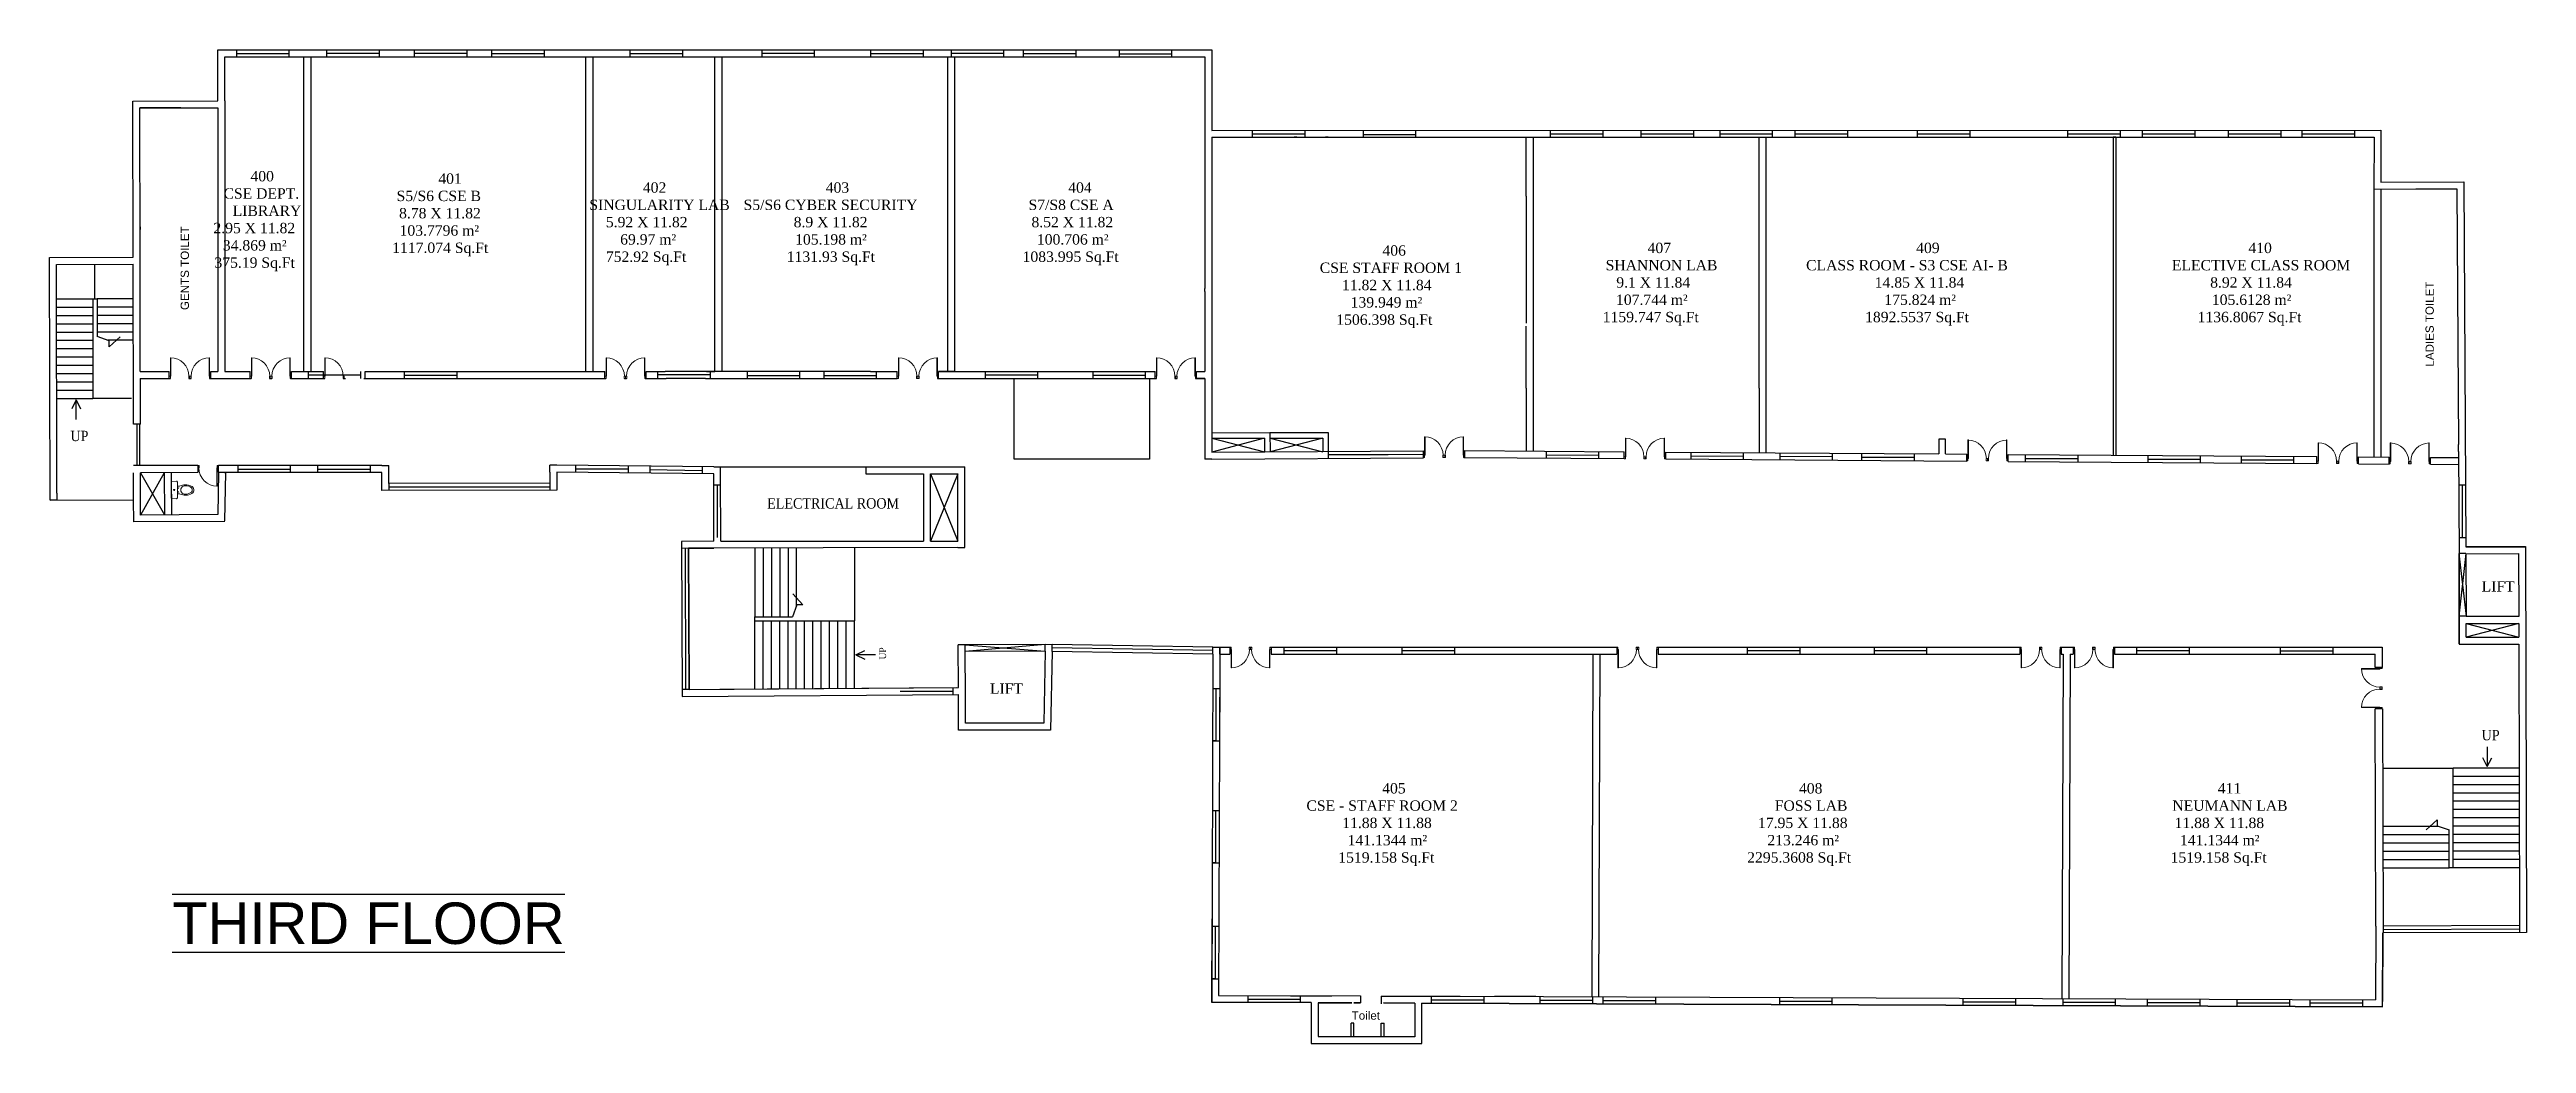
# Model space of a CAD drawing. Header units: millimetres. Extents: x 687.3 to 775.5, y 287.1 to 322.5.
import ezdxf

# ---------------------------------------------------------------- set-up
doc = ezdxf.new("R2010")
doc.units = ezdxf.units.MM
doc.linetypes.add('HIDDEN', pattern=[0.375, 0.25, -0.125])
doc.layers.add('DOOR', color=10, linetype='Continuous', lineweight=15)
doc.styles.add('1MM', font='arial.ttf', dxfattribs={"height": 1000})
doc.styles.add('DUTCH', font='dutch.ttf')
doc.styles.add('ROMANT', font='arial.ttf', dxfattribs={"height": 2.5})

# ---------------------------------------------------------------- blocks, each defined once
blk = doc.blocks.new('A$C764D24B9')
at = {"layer": 'DOOR'}
for points in [[(0, 0), (0.06, 0), (0.06, 0.11), (0, 0.11)], [(0.06, 0.11), (0.08, 0.11), (0.08, 1), (0.06, 1)], [(0.94, 0), (1, 0), (1, 0.11), (0.94, 0.11)]]:
    blk.add_lwpolyline(points, close=True, dxfattribs=at)
blk.add_arc((0.06, 0.11), 0.889, 0, 90, dxfattribs=at)
blk = doc.blocks.new('WC1')
at = {"layer": 'DOOR'}
for p, q in [((-29.3, -7.5), (-29.8, -22.7)), ((24.3, -5), (-26.8, -5))]:
    blk.add_line(p, q, dxfattribs=at)
for points in [[(26.8, -7.5), (27.3, -22.7, -0.423393), (24.7, -25.4), (-27.3, -25.4, -0.423393), (-29.8, -22.7), (-29.3, -7.5, -0.405093), (-26.8, -5), (24.3, -5, -0.405093), (26.8, -7.5, -0.407682)], [(11.5, -25.4), (11.5, -33, -0.265683), (10, -73.3, -0.649464), (-14.1, -70.9, -0.243179), (-14, -33), (-14, -25.4), (11.5, -25.4)], [(12.6, -52, 1.119632), (-15.2, -52, 17.71796)]]:
    blk.add_lwpolyline(points, format="xyb", dxfattribs=at)
blk.add_lwpolyline([(-14, -25.4), (-14, -33)], dxfattribs=at)
for centre, radius in [((-7.6, -29.2), 0.636), ((-1.3, -15.2), 1.91), ((5.1, -29.2), 0.636)]:
    blk.add_circle(centre, radius, dxfattribs=at)
blk.add_arc((-26.8, -7.5), 2.54, 90, 178.21009, dxfattribs=at)
blk.add_ellipse((-1.3, -52), major_axis=(0, -22.4), ratio=0.622298, start_param=4.712389, end_param=7.853982, dxfattribs=at)

msp = doc.modelspace()

# ---------------------------------------------------------------- linework, layer by layer
at = {"linetype": 'Continuous', "ltscale": 0.1}
for p, q in [((693.268, 322.489), (728.683, 322.489)), ((693.272, 320.669), (693.268, 322.489)), ((693.268, 322.242), (693.268, 322.242)), ((693.514, 322.489), (693.514, 322.489)), ((693.514, 322.242), (710.976, 322.243)), ((693.518, 320.67), (693.514, 322.242)), ((693.93, 322.485), (693.93, 322.239)), ((693.93, 322.362), (695.8, 322.362)), ((695.8, 322.485), (695.8, 322.239)), ((696.337, 311.031, 51.306), (696.337, 322.243, 0)), ((696.583, 322.243, 0), (696.583, 311.031, 51.306)), ((697.145, 322.496), (697.145, 322.25)), ((697.145, 322.373), (699.015, 322.373)), ((699.015, 322.496), (699.015, 322.25)), ((700.265, 322.488), (700.265, 322.242)), ((700.265, 322.365), (702.136, 322.365)), ((702.136, 322.488), (702.136, 322.242)), ((703.02, 322.484), (703.02, 322.238)), ((703.02, 322.361), (704.891, 322.361)), ((704.891, 322.484), (704.891, 322.238)), ((706.383, 311.031, 51.306), (706.383, 322.243, 0)), ((706.629, 322.243, 0), (706.629, 311.031, 51.306)), ((707.951, 322.475), (707.951, 322.229)), ((707.951, 322.352), (709.822, 322.352)), ((709.205, 322.243, 0), (718.407, 322.243, 0)), ((709.822, 322.475), (709.822, 322.229)), ((710.976, 311.031, 51.306), (710.975, 322.243, 0)), ((711.222, 322.243), (719.829, 322.243, 0)), ((711.222, 322.243, 0), (711.222, 311.031, 51.306)), ((712.646, 322.498), (712.646, 322.252)), ((712.646, 322.375), (714.517, 322.375)), ((714.517, 322.498), (714.517, 322.252)), ((716.523, 322.479), (716.523, 322.233)), ((716.523, 322.356), (718.394, 322.356)), ((718.394, 322.479), (718.394, 322.233)), ((719.272, 311.031, 51.306), (719.272, 322.243, 0)), ((719.394, 322.492), (719.394, 322.246)), ((719.394, 322.369), (721.265, 322.369)), ((719.518, 322.243, 0), (719.518, 311.031, 51.306)), ((719.829, 322.243, 0), (720.075, 322.243, 0)), ((719.829, 322.243, 0), (720.075, 322.243, 0)), ((720.075, 322.243, 0), (728.437, 322.243, 0)), ((721.265, 322.492), (721.265, 322.246)), ((721.962, 322.483), (721.962, 322.237)), ((721.962, 322.36), (723.833, 322.36)), ((723.833, 322.483), (723.833, 322.237)), ((725.376, 322.474), (725.376, 322.228)), ((725.376, 322.351), (727.247, 322.351)), ((727.247, 322.474), (727.247, 322.228)), ((728.437, 322.243), (728.437, 319.621)), ((728.437, 322.243), (728.437, 313.985, 37.789)), ((728.683, 322.489), (728.683, 319.621)), ((690.24, 320.663), (693.272, 320.669)), ((690.252, 315.101), (690.24, 320.663)), ((690.487, 320.417), (693.272, 320.423)), ((690.498, 315.101), (690.487, 320.417)), ((691.951, 320.417), (690.487, 320.417)), ((693.272, 320.423, 1.278), (693.272, 311.031, 50.028)), ((693.518, 320.669), (693.518, 311.031, 50.028)), ((728.437, 319.621), (728.437, 313.985, 32.726)), ((728.683, 319.621), (770.338, 319.622)), ((730.122, 319.615), (730.122, 319.369)), ((730.122, 319.492), (731.992, 319.492)), ((731.992, 319.615), (731.992, 319.369)), ((734.074, 319.601), (734.074, 319.355)), ((734.074, 319.478), (735.944, 319.478)), ((735.944, 319.601), (735.944, 319.355)), ((740.738, 319.622), (740.738, 319.376)), ((740.738, 319.499), (742.609, 319.499)), ((742.609, 319.622), (742.609, 319.376)), ((743.973, 319.622), (743.973, 319.376)), ((743.973, 319.499), (745.844, 319.499)), ((745.844, 319.622), (745.844, 319.376)), ((746.777, 319.622), (746.777, 319.376)), ((746.777, 319.499), (748.648, 319.499)), ((748.648, 319.622), (748.648, 319.376)), ((749.456, 319.622), (749.456, 319.376)), ((749.456, 319.499), (751.327, 319.499)), ((751.327, 319.622), (751.327, 319.376)), ((753.817, 319.622), (753.817, 319.376)), ((753.817, 319.499), (755.688, 319.499)), ((755.688, 319.622), (755.688, 319.376)), ((759.169, 319.622), (759.169, 319.376)), ((759.169, 319.499), (761.04, 319.499)), ((761.04, 319.622), (761.04, 319.376)), ((761.83, 319.622), (761.83, 319.376)), ((761.83, 319.499), (763.701, 319.499)), ((763.701, 319.622), (763.701, 319.376)), ((764.894, 319.622), (764.894, 319.376)), ((764.894, 319.499), (766.764, 319.499)), ((766.764, 319.622), (766.764, 319.376)), ((767.52, 319.622), (767.52, 319.376)), ((767.52, 319.499), (769.39, 319.499)), ((769.39, 319.622), (769.39, 319.376)), ((728.683, 319.375), (770.091, 319.376)), ((728.683, 319.375), (728.683, 308.163, 51.306)), ((731.711, 319.375), (731.613, 319.375)), ((731.711, 319.375), (731.613, 319.375)), ((732.694, 319.375, 10.226), (732.694, 319.375, 10.127)), ((732.694, 319.375, 10.127), (732.792, 319.375, 10.127)), ((732.828, 319.375), (732.729, 319.375)), ((739.881, 317.278, 43.11), (739.881, 319.375)), ((739.881, 319.375), (740.128, 319.375)), ((740.128, 319.375), (740.128, 308.199)), ((748.18, 310.435, 43.11), (748.18, 319.375)), ((748.426, 319.375), (748.426, 308.141)), ((748.426, 319.375), (754.579, 319.375)), ((751.503, 319.375), (752.487, 319.375)), ((760.889, 319.375, 0), (760.79, 319.375, 0)), ((760.79, 319.375, 0), (760.79, 308.054, 0)), ((760.889, 319.375, 0), (770.091, 319.376)), ((760.889, 319.375, 0), (760.889, 308.054, 0)), ((770.337, 319.376), (770.338, 319.376)), ((739.881, 317.278, 43.11), (739.881, 314.656, 43.11)), ((770.085, 317.537), (770.085, 307.999)), ((770.331, 317.537), (770.331, 307.997)), ((771.577, 317.537), (773.041, 317.537)), ((690.5, 316.184), (690.5, 316.085)), ((687.273, 315.094), (690.252, 315.101)), ((687.291, 306.456), (687.273, 315.094)), ((690.252, 315.101), (690.252, 315.101)), ((690.505, 311.031, 48.385), (690.498, 315.101)), ((687.519, 314.849), (690.253, 314.855)), ((687.537, 306.702), (687.519, 314.849)), ((690.262, 309.158, 70.65), (690.253, 314.855, 2.926)), ((739.881, 314.964, 43.11), (739.882, 312.749, 43.11)), ((728.437, 313.886, 49.877), (728.437, 313.985, 37.789)), ((728.437, 313.886, 33.298), (728.437, 311.031, 49.877)), ((739.882, 310.435, 43.11), (739.882, 312.65, 43.11)), ((690.505, 311.031, 51.306), (691.538, 311.031, 51.306)), ((690.505, 311.031, 48.385), (691.244, 311.031, 48.385)), ((690.506, 310.785, 51.306), (691.579, 310.785, 51.306)), ((690.511, 309.158, 78.201), (690.511, 310.785, 51.306)), ((691.538, 310.785), (691.538, 311.031, 51.306)), ((692.236, 310.785, 51.306), (692.318, 310.785, 51.306)), ((692.974, 310.785, 51.306), (694.459, 310.785, 51.306)), ((693.015, 311.031, 51.306), (693.272, 311.031, 51.306)), ((693.015, 310.785), (693.015, 311.031, 51.306)), ((693.518, 311.031, 51.306), (694.418, 311.031, 51.306)), ((694.418, 310.785, 51.306), (694.418, 311.031, 51.306)), ((695.115, 310.785, 51.306), (695.198, 310.785, 51.306)), ((695.115, 310.785, 51.306), (695.198, 310.785, 51.306)), ((695.854, 310.785, 51.306), (697.078, 310.785, 51.306)), ((695.895, 310.785, 51.306), (695.895, 311.031, 51.306)), ((695.895, 311.031, 51.306), (697.037, 311.031, 51.306)), ((696.486, 311.035), (696.486, 310.789)), ((696.486, 310.912), (698.356, 310.912)), ((697.037, 310.785, 51.306), (697.037, 311.031, 51.306)), ((697.735, 310.785, 51.306), (697.817, 310.785, 51.306)), ((698.356, 311.035), (698.356, 310.789)), ((698.473, 310.785, 51.306), (703.377, 310.785, 51.306)), ((698.514, 311.031, 51.306), (703.377, 311.031, 51.306)), ((698.514, 310.785, 51.306), (698.514, 311.031, 51.306)), ((699.908, 311.024), (699.908, 310.777)), ((699.908, 310.901), (701.779, 310.901)), ((701.779, 311.024), (701.779, 310.777)), ((703.377, 311.031, 51.306), (704.772, 311.031, 51.306)), ((703.377, 310.785, 51.306), (704.772, 310.785, 51.306)), ((704.772, 311.031, 51.306), (707.054, 311.031, 51.306)), ((704.772, 310.785, 51.306), (707.095, 310.785, 51.306)), ((707.054, 310.785, 51.306), (707.054, 311.031, 51.306)), ((707.752, 310.785, 51.306), (707.834, 310.785, 51.306)), ((708.49, 310.785, 51.306), (709.246, 310.785, 51.306)), ((708.531, 311.031, 51.306), (709.205, 311.031, 51.306)), ((708.531, 310.785, 51.306), (708.531, 311.031, 51.306)), ((708.935, 311.045, 0), (708.935, 310.799, 0)), ((708.935, 310.922, 0), (710.806, 310.922, 0)), ((711.222, 311.031, 51.306), (709.205, 311.031, 51.306)), ((710.641, 310.785, 51.306), (709.246, 310.785, 51.306)), ((710.641, 310.785, 51.306), (716.567, 310.785, 51.306)), ((710.682, 311.031, 51.306), (710.977, 311.031, 51.306)), ((710.806, 311.045, 0), (710.806, 310.799, 0)), ((716.526, 311.031, 51.306), (711.222, 311.031, 51.306)), ((712.124, 311.02, 0), (712.124, 310.773, 0)), ((712.124, 310.897, 0), (713.995, 310.897, 0)), ((713.995, 311.02, 0), (713.995, 310.773, 0)), ((714.856, 311.02, 0), (714.856, 310.773, 0)), ((714.856, 310.897, 0), (716.727, 310.897, 0)), ((716.526, 311.031, 51.306), (717.472, 311.031, 51.306)), ((716.567, 310.785, 51.306), (717.472, 310.785, 51.306)), ((716.727, 311.02, 0), (716.727, 310.773, 0)), ((717.223, 310.785, 51.306), (717.234, 310.785, 51.306)), ((717.234, 310.785, 51.306), (717.305, 310.785, 51.306)), ((717.472, 310.785, 51.306), (717.472, 311.031, 51.306)), ((718.908, 310.785, 51.306), (719.493, 310.785, 51.306)), ((719.534, 311.031, 51.306), (718.949, 311.031, 51.306)), ((718.949, 311.031, 51.306), (720.075, 311.031, 51.306)), ((718.949, 310.785, 51.306), (718.949, 311.031, 51.306)), ((719.493, 310.785, 51.306), (726.706, 310.785, 51.306)), ((719.534, 311.031, 51.306), (719.829, 311.031, 51.306)), ((720.075, 311.031, 51.306), (723.514, 311.031, 51.306)), ((720.605, 311.041), (720.605, 310.794)), ((720.605, 310.918), (722.476, 310.918)), ((722.476, 311.041), (722.476, 310.794)), ((723.514, 311.031, 51.306), (723.612, 311.031, 51.306)), ((723.612, 311.031, 51.306), (726.665, 311.031, 51.306)), ((724.442, 311.031), (724.442, 310.785)), ((724.442, 310.908), (726.312, 310.908)), ((726.312, 311.031), (726.312, 310.785)), ((726.665, 310.785, 49.877), (726.665, 311.031, 51.306)), ((727.362, 310.785, 51.306), (727.444, 310.785, 51.306)), ((728.1, 310.785, 51.306), (728.437, 310.785, 51.306)), ((728.141, 311.031, 51.306), (728.437, 311.031, 51.306)), ((728.141, 310.785, 49.877), (728.141, 311.031, 51.306)), ((728.437, 310.785, 49.877), (728.141, 310.785, 49.877)), ((728.437, 310.785, 49.877), (728.437, 307.917, 49.877)), ((688.222, 310.024), (688.065, 309.704)), ((688.222, 309.32), (688.222, 310.024)), ((688.222, 310.024), (688.38, 309.704)), ((739.882, 310.435, 43.11), (739.882, 308.2, 43.11)), ((748.18, 310.435, 43.11), (748.18, 308.142, 43.11)), ((690.511, 309.158, 102.612), (690.262, 309.158, 102.612)), ((690.387, 309.158, 102.612), (690.387, 307.681, 102.612)), ((690.485, 307.681, 102.612), (690.485, 309.158, 102.612)), ((728.683, 308.655, 51.306), (730.558, 308.66, 51.306)), ((730.558, 308.66, 51.306), (728.683, 308.163, 51.306)), ((728.683, 308.655, 51.306), (730.558, 308.66, 51.306)), ((730.558, 308.66, 51.306), (728.683, 308.163, 51.306)), ((728.683, 308.655, 51.306), (730.559, 308.168, 51.306)), ((728.683, 308.655, 51.306), (730.559, 308.168, 51.306)), ((728.683, 308.163, 51.306), (736.221, 308.209, 42.598)), ((730.558, 308.66, 51.306), (730.559, 308.168, 51.306)), ((732.632, 308.665, 51.306), (730.756, 308.168, 51.306)), ((730.756, 308.66, 51.306), (732.632, 308.665, 51.306)), ((730.756, 308.66, 51.306), (732.633, 308.173, 51.306)), ((732.83, 308.2, 51.306), (732.83, 307.942, 51.306)), ((732.83, 308.078), (734.965, 308.078)), ((734.965, 308.078), (736.221, 308.086, 0.675)), ((736.221, 307.963, -0.039), (736.221, 308.209, 1.39)), ((737.698, 308.215, 40.892), (743.378, 308.176, 34.33)), ((737.698, 307.969), (737.698, 308.215, 1.429)), ((740.595, 308.195, 9.621), (740.595, 307.949, 9.621)), ((740.595, 308.072, 9.621), (742.457, 308.059, 9.621)), ((742.457, 308.182, 9.621), (742.457, 307.936, 9.621)), ((743.378, 307.919), (743.378, 308.176, 1.489)), ((743.378, 307.919), (743.378, 308.165, 1.429)), ((744.855, 308.165, 32.624), (754.579, 308.098, 21.389)), ((744.855, 307.919), (744.855, 308.165, 1.429)), ((744.855, 307.919), (744.855, 308.165, 1.429)), ((745.749, 308.159, 3.666), (745.749, 307.913, 3.666)), ((745.749, 308.036, 3.666), (747.611, 308.023, 3.666)), ((747.611, 308.146, 3.666), (747.611, 307.9, 3.666)), ((748.923, 308.137), (748.923, 307.891)), ((748.923, 308.014), (750.784, 308.001)), ((750.784, 308.124), (750.784, 307.878)), ((751.834, 308.104, 13.154), (751.834, 307.858, 13.154)), ((753.705, 308.104, 13.154), (753.705, 307.858, 13.154)), ((754.579, 308.627), (754.579, 308.098)), ((754.826, 308.627), (754.579, 308.627, 51.305)), ((754.826, 308.098), (754.826, 308.627)), ((754.826, 308.098), (755.577, 308.091, 17.838)), ((755.577, 307.844, -33.469), (755.577, 308.091, 17.838)), ((757.054, 308.08, 18.53), (768.057, 308.003, 5.819)), ((757.054, 307.834, -35.619), (757.054, 308.08, 15.688)), ((757.663, 308.063, 2.274), (757.663, 307.817, 2.274)), ((759.534, 308.063, 2.274), (759.534, 307.817, 2.274)), ((762.027, 308.032, 1.379), (762.027, 307.786, 1.379)), ((763.897, 308.032, 1.379), (763.897, 307.786, 1.379)), ((765.351, 308.009, -2.462), (765.351, 307.763, -2.462)), ((767.222, 308.009, -2.462), (767.222, 307.763, -2.462)), ((768.057, 307.755), (768.057, 308.003, 1.44)), ((768.057, 307.755), (768.057, 308.001, 1.429)), ((769.534, 307.993, 4.112), (770.626, 307.985, 2.85)), ((769.534, 307.755), (769.534, 307.993, 1.381)), ((769.534, 307.747, -0.049), (769.534, 307.993, 1.381)), ((773.097, 308.185), (773.095, 308.431)), ((690.511, 307.681, 102.612), (690.265, 307.681, 102.612)), ((690.267, 306.469, 102.612), (690.265, 307.428, 91.217)), ((692.556, 307.681, 102.612), (690.511, 307.681, 102.612)), ((692.556, 307.433, 86.453), (690.511, 307.428, 52.892)), ((690.513, 306.47, 102.612), (690.511, 307.428, 52.892)), ((690.511, 307.428, 52.892), (691.366, 305.926, 102.612)), ((691.358, 307.431), (690.516, 305.922, 102.612)), ((691.358, 307.431), (691.366, 305.926, 102.612)), ((691.604, 307.431), (691.612, 305.927, 102.612)), ((692.556, 307.686, 106.653), (692.556, 307.433, 106.653)), ((693.294, 307.439, 102.612), (693.269, 305.936, 102.612)), ((693.294, 307.444, 106.653), (693.294, 307.686, 106.653)), ((693.54, 307.681, 102.612), (693.294, 307.681, 102.612)), ((693.54, 307.435, 102.612), (693.294, 307.434, 98.571)), ((693.54, 307.435, 102.612), (693.511, 305.711, 102.612)), ((693.534, 307.412, 102.612), (693.54, 307.435, 102.612)), ((699.11, 307.687, 102.612), (693.54, 307.681, 102.612)), ((699.11, 307.441, 102.612), (693.54, 307.435, 102.612)), ((693.979, 307.681), (693.979, 307.435)), ((693.979, 307.558), (695.85, 307.558)), ((695.85, 307.681), (695.85, 307.435)), ((696.825, 307.684), (696.825, 307.438)), ((696.825, 307.561), (698.695, 307.561)), ((698.695, 307.684), (698.695, 307.438)), ((699.11, 307.687, 102.612), (699.356, 307.687, 102.612)), ((699.111, 306.801, 102.612), (699.11, 307.441, 102.612)), ((699.356, 307.441, 102.612), (699.356, 307.687, 102.612)), ((699.357, 307.047, 102.612), (699.356, 307.441, 102.612)), ((705.35, 307.693, 102.612), (705.101, 307.693, 102.612)), ((705.101, 307.447, 102.612), (705.101, 307.693, 102.612)), ((705.101, 307.447, 102.612), (705.101, 307.053, 102.612)), ((710.935, 307.386, 102.612), (705.347, 307.447, 102.612)), ((705.347, 307.447, 102.612), (705.348, 306.807, 102.612)), ((710.938, 307.633, 102.612), (705.35, 307.693, 102.612)), ((706.014, 307.686), (706.014, 307.44)), ((706.014, 307.563), (707.884, 307.563)), ((707.884, 307.686), (707.884, 307.44)), ((708.658, 307.663, 102.612), (708.658, 307.417, 102.612)), ((708.658, 307.54, 102.612), (710.529, 307.514, 102.612)), ((710.529, 307.637, 102.612), (710.529, 307.391, 102.612)), ((710.943, 304.986, 102.612), (710.935, 307.386, 102.612)), ((710.938, 307.633, 102.612), (719.884, 307.633)), ((711.181, 307.387, 102.612), (711.181, 307.633, 102.612)), ((711.189, 304.987, 102.612), (711.181, 307.387, 102.612)), ((716.35, 307.633, 102.612), (716.35, 307.387, 102.612)), ((716.35, 307.387, 102.612), (718.407, 307.387, 102.612)), ((718.407, 307.387, 102.612), (718.407, 304.987, 102.612)), ((718.654, 307.387, 102.612), (719.638, 307.387, 102.612)), ((718.654, 304.987, -1.26), (718.654, 307.387, 102.612)), ((718.654, 307.387, 102.612), (719.638, 304.987, -1.26)), ((719.638, 307.387, 102.612), (718.654, 304.987, -1.26)), ((719.638, 304.987, -1.26), (719.638, 307.387, 102.612)), ((719.884, 305.016), (719.884, 307.633)), ((728.684, 307.917, 51.306), (728.437, 307.917, 51.306)), ((728.684, 307.917, 51.306), (736.221, 307.963, 42.597)), ((737.657, 307.97, 40.937), (743.378, 307.93, 34.328)), ((744.855, 307.919, 32.622), (755.577, 307.844, 20.234)), ((751.834, 307.981, 13.154), (753.705, 307.981, 13.154)), ((757.054, 307.834, 18.528), (768.057, 307.757, 5.817)), ((757.663, 307.94, 2.274), (759.534, 307.94, 2.274)), ((762.027, 307.909, 1.379), (763.897, 307.909, 1.379)), ((765.351, 307.886, -2.462), (767.222, 307.886, -2.462)), ((769.534, 307.747, 4.11), (770.626, 307.739, 2.848)), ((770.626, 307.739, -50.855), (770.626, 307.985, 0.452)), ((772.103, 307.975, 1.144), (773.093, 307.968)), ((772.103, 307.729, -53.005), (772.103, 307.975, -1.698)), ((772.103, 307.729, 1.142), (773.091, 307.722)), ((687.291, 306.456), (690.267, 306.469, 102.612)), ((687.538, 306.456, 102.612), (687.291, 306.456, 102.612)), ((687.537, 306.702, 102.612), (687.538, 306.456, 102.612)), ((690.271, 305.675, 102.612), (690.267, 306.469, 102.612)), ((690.516, 305.922, 102.612), (690.513, 306.47, 102.612)), ((705.348, 306.807, 102.612), (699.111, 306.801, 102.612)), ((705.101, 307.053, 102.612), (699.357, 307.047, 102.612)), ((699.357, 307.047, 102.612), (699.357, 306.801, 102.612)), ((699.357, 306.924, 102.612), (705.101, 306.924, 102.612)), ((705.101, 307.053, 102.612), (705.101, 306.807, 102.612)), ((710.944, 306.994), (711.19, 306.994)), ((711.067, 305.124), (711.067, 306.994)), ((773.117, 306.994), (773.363, 306.994)), ((773.24, 305.124), (773.24, 306.994)), ((693.515, 305.691, 102.612), (690.271, 305.675, 102.612)), ((693.269, 305.936, 102.612), (690.516, 305.922, 102.612)), ((710.039, 304.737), (709.793, 304.736)), ((709.916, 304.737), (709.933, 299.71)), ((710.039, 304.737, 102.612), (710.944, 304.74, 102.612)), ((710.056, 299.711, 102.612), (710.039, 304.737, 102.612)), ((711.189, 304.987, 102.612), (718.407, 304.987, 102.612)), ((718.654, 304.987, 102.612), (719.638, 304.987, 102.612)), ((719.639, 304.769), (719.885, 304.77)), ((773.117, 305.124), (773.363, 305.124)), ((773.117, 304.555), (773.117, 301.333)), ((773.363, 304.555), (773.117, 304.555)), ((773.363, 304.555), (773.117, 302.317)), ((773.117, 304.555), (773.369, 302.318)), ((773.119, 304.543), (773.119, 301.322)), ((773.363, 304.555), (773.369, 302.318)), ((773.365, 304.544), (773.371, 302.307)), ((773.369, 302.318), (773.117, 302.317)), ((775.248, 302.312), (773.371, 302.307)), ((773.373, 302.061), (775.248, 302.065)), ((775.248, 302.065), (773.373, 301.569)), ((773.373, 301.569), (773.373, 302.061)), ((773.373, 302.061), (775.249, 301.573)), ((715.999, 300.942), (716.319, 301.1)), ((716.703, 300.942), (715.999, 300.942)), ((715.999, 300.942), (716.319, 300.785)), ((719.897, 301.303), (719.651, 301.303)), ((722.996, 301.314, 102.612), (719.897, 301.303)), ((722.746, 301.313, 102.612), (719.897, 301.063)), ((719.897, 301.063), (719.897, 301.303)), ((719.897, 301.303), (722.746, 301.072, 102.612)), ((722.746, 301.072, 102.612), (719.897, 301.063)), ((722.746, 301.072, 102.612), (722.699, 298.51, 8.842)), ((722.746, 301.072, 102.612), (722.746, 301.313, 102.612)), ((722.992, 301.068, 102.612), (722.94, 298.264)), ((722.992, 301.068, 102.612), (722.996, 301.314, 102.612)), ((728.72, 300.971), (722.992, 301.068, 102.612)), ((728.72, 301.094), (722.994, 301.191, 102.612)), ((728.724, 301.217), (722.996, 301.314, 102.612)), ((728.72, 300.971), (728.677, 288.571)), ((728.72, 300.971), (728.72, 301.218)), ((728.724, 301.217), (728.966, 301.217)), ((728.966, 300.97), (728.924, 288.817)), ((728.966, 301.217), (728.965, 300.971)), ((728.965, 300.971), (729.322, 300.971)), ((728.966, 300.97), (728.966, 301.217)), ((728.966, 301.217), (729.364, 301.217)), ((728.966, 300.97), (728.966, 299.001)), ((729.322, 301.217), (729.322, 300.97)), ((730.02, 301.217), (730.102, 301.217)), ((730.758, 301.217), (737.328, 301.217)), ((730.799, 301.217), (730.799, 300.97)), ((730.799, 300.971), (737.574, 300.971)), ((731.25, 301.217), (731.25, 300.971)), ((731.25, 301.094), (733.12, 301.094)), ((733.12, 301.217), (733.12, 300.971)), ((735.458, 301.217), (735.458, 300.971)), ((735.458, 301.094), (737.328, 301.094)), ((737.328, 301.217), (743.15, 301.217)), ((737.328, 301.217), (737.328, 300.971)), ((737.575, 300.971), (737.574, 300.971)), ((737.575, 300.971), (743.109, 300.971)), ((739.882, 300.971), (742.835, 300.971)), ((742.262, 300.976, -0.412), (742.216, 288.769, -0.412)), ((742.509, 300.976, -0.412), (742.462, 288.768, -0.412)), ((742.835, 300.971), (743.081, 300.971)), ((743.109, 301.217), (743.109, 300.97)), ((743.806, 301.217), (743.888, 301.217)), ((744.545, 301.217), (757.513, 301.217)), ((744.586, 301.217), (744.586, 300.97)), ((744.586, 300.971), (757.472, 300.971)), ((747.757, 301.217), (747.757, 300.971)), ((747.757, 301.094), (749.628, 301.094)), ((749.628, 301.217), (749.628, 300.971)), ((752.279, 301.217), (752.279, 300.971)), ((752.279, 301.094), (754.15, 301.094)), ((754.15, 301.217), (754.15, 300.971)), ((757.472, 301.217), (757.472, 300.97)), ((758.21, 301.217), (758.251, 301.217)), ((758.908, 301.217), (759.412, 301.217)), ((758.949, 301.217), (758.949, 300.97)), ((758.949, 300.971), (759.01, 300.971)), ((759.01, 300.971), (758.963, 288.702)), ((759.262, 300.971), (759.215, 288.701)), ((759.262, 300.971), (759.371, 300.971)), ((759.371, 301.217), (759.371, 300.97)), ((760.069, 301.217), (760.151, 301.217)), ((760.807, 301.217), (770.376, 301.217)), ((760.848, 301.217), (760.848, 300.97)), ((760.848, 300.971), (770.131, 300.971)), ((761.631, 301.219), (761.631, 300.973)), ((761.631, 301.096), (763.502, 301.096)), ((763.502, 301.219), (763.502, 300.973)), ((766.751, 301.214), (766.751, 300.967)), ((766.751, 301.09), (768.621, 301.09)), ((768.621, 301.217), (768.621, 300.971)), ((770.132, 300.498), (770.131, 300.971)), ((770.376, 301.217), (770.379, 300.498)), ((773.119, 301.322), (775.25, 301.327)), ((773.373, 301.569), (775.249, 301.573)), ((770.379, 300.498), (770.131, 300.498)), ((710.056, 299.711), (709.81, 299.71)), ((710.056, 299.711, 102.612), (719.656, 299.778)), ((711.157, 299.718), (719.582, 299.777, 0.788)), ((717.584, 299.653, 2.148), (719.455, 299.653, 2.148)), ((719.455, 299.776, 2.148), (719.455, 299.53, 2.148)), ((719.659, 298.264), (719.656, 299.532)), ((719.905, 298.51), (719.902, 299.778)), ((728.715, 299.751), (728.961, 299.751)), ((728.838, 297.88), (728.838, 299.751)), ((722.699, 298.51), (719.905, 298.51)), ((728.966, 299.001), (728.966, 298.902)), ((770.153, 291.285), (770.136, 299.021)), ((770.386, 299.021), (770.136, 299.021)), ((770.386, 299.021), (770.42, 291.286)), ((722.94, 298.264), (719.659, 298.264)), ((728.714, 297.88, 102.612), (728.961, 297.881, 102.612)), ((728.838, 297.88), (728.714, 297.88, 102.612)), ((774.125, 297.666), (774.125, 296.962)), ((774.125, 296.962), (773.967, 297.282)), ((774.125, 296.962), (774.282, 297.282)), ((728.7, 295.405), (728.947, 295.405)), ((728.824, 293.534), (728.824, 295.405)), ((728.7, 293.534, 102.612), (728.946, 293.535, 102.612)), ((728.824, 293.534), (728.7, 293.534, 102.612)), ((728.687, 291.54), (728.676, 288.571)), ((728.686, 291.277), (728.933, 291.277)), ((728.809, 289.406), (728.809, 291.277)), ((770.42, 291.286), (770.421, 291.04)), ((775.274, 291.308), (775.275, 291.061)), ((770.389, 288.413), (770.398, 291.039)), ((770.421, 291.163), (775.274, 291.184)), ((728.676, 288.571), (732.221, 288.558)), ((728.677, 288.818), (728.678, 288.818)), ((732.221, 288.558), (728.677, 288.571)), ((728.809, 289.406), (728.686, 289.406, 102.612)), ((728.686, 289.406, 102.612), (728.932, 289.406, 102.612)), ((728.924, 288.817), (733.981, 288.797)), ((729.96, 288.806), (729.96, 288.559)), ((729.96, 288.683), (731.831, 288.683)), ((731.484, 288.807), (732.961, 288.807)), ((731.831, 288.806), (731.831, 288.559)), ((733.981, 288.797), (733.981, 288.551)), ((734.719, 288.795), (737.281, 288.785)), ((734.719, 288.795), (734.719, 288.521)), ((736.503, 288.781), (736.503, 288.535)), ((736.503, 288.658), (738.373, 288.658)), ((737.281, 288.785), (737.527, 288.784)), ((737.527, 288.784), (770.144, 288.66)), ((738.373, 288.781), (738.373, 288.535)), ((740.229, 288.774, 1.885), (738.752, 288.774, 1.885)), ((740.373, 288.766), (740.373, 288.52)), ((740.373, 288.643), (742.244, 288.643)), ((742.244, 288.766), (742.244, 288.52)), ((742.618, 288.757), (742.618, 288.511)), ((742.618, 288.634), (744.489, 288.634)), ((744.489, 288.757), (744.489, 288.511)), ((748.908, 288.734), (748.908, 288.487)), ((748.908, 288.61), (750.778, 288.61)), ((750.778, 288.734), (750.778, 288.487)), ((755.445, 288.709), (755.445, 288.463)), ((755.445, 288.586), (757.315, 288.586)), ((757.315, 288.709), (757.315, 288.463)), ((758.998, 288.695), (758.998, 288.449)), ((758.998, 288.572), (760.869, 288.572)), ((760.869, 288.695), (760.869, 288.449)), ((762.008, 288.684), (762.008, 288.438)), ((763.878, 288.684), (763.878, 288.438)), ((765.203, 288.672), (765.203, 288.425)), ((767.074, 288.672), (767.074, 288.425)), ((767.807, 288.672), (767.807, 288.425)), ((769.677, 288.672), (769.677, 288.425)), ((770.39, 288.659), (770.39, 288.659)), ((732.221, 288.558), (732.221, 287.106)), ((733.665, 288.552), (732.467, 288.557)), ((732.467, 288.557), (733.665, 288.552)), ((732.467, 288.557), (732.467, 287.352)), ((733.648, 287.35), (733.648, 287.828)), ((733.747, 287.828), (733.648, 287.828)), ((733.981, 288.551), (733.747, 288.552)), ((733.747, 288.552), (733.981, 288.551)), ((733.747, 287.352), (733.747, 287.828)), ((734.719, 288.548), (734.719, 288.548)), ((734.719, 288.548), (734.719, 288.548)), ((734.719, 287.352), (734.719, 287.823)), ((734.719, 287.823), (734.818, 287.823)), ((735.913, 288.544), (734.801, 288.548)), ((734.801, 288.548), (735.913, 288.544)), ((734.818, 287.349), (734.818, 287.823)), ((735.913, 288.544), (735.913, 287.345)), ((770.389, 288.413), (736.159, 288.543)), ((736.159, 288.543), (770.389, 288.413)), ((736.159, 287.106), (736.159, 288.543)), ((762.008, 288.561), (763.878, 288.561)), ((765.203, 288.549), (767.074, 288.549)), ((767.807, 288.549), (769.677, 288.549)), ((732.221, 287.106), (736.159, 287.106)), ((732.467, 287.352), (735.913, 287.352))]:
    msp.add_line(p, q, dxfattribs=at)
at = {"linetype": 'HIDDEN', "ltscale": 950}
for p, q in [((688.886, 313.621), (688.886, 314.852)), ((689.394, 312.13), (688.967, 312.279)), ((689.787, 312.268), (689.394, 311.911)), ((689.394, 311.911), (689.394, 312.144)), ((713.893, 302.728), (713.744, 302.301)), ((713.755, 303.121), (714.112, 302.728)), ((714.112, 302.728), (713.879, 302.728)), ((771.946, 294.718), (772.339, 295.074)), ((772.339, 295.074), (772.339, 294.842)), ((772.339, 294.856), (772.766, 294.707))]:
    msp.add_line(p, q, dxfattribs=at)
at = {"linetype": 'Continuous', "ltscale": 0.1}
for points in [[(770.092, 319.622), (770.092, 319.622)], [(770.338, 319.622), (770.332, 317.774), (773.285, 317.784), (773.364, 304.79), (775.488, 304.795), (775.521, 291.062), (770.398, 291.039), (770.39, 288.6)], [(770.091, 319.376), (770.085, 317.527), (773.041, 317.537), (773.095, 308.431)], [(688.82, 313.621), (688.82, 310.076)], [(688.967, 313.621), (688.967, 312.279)], [(687.526, 311.849), (688.82, 311.849)], [(687.526, 311.553), (688.82, 311.553)], [(687.527, 311.258), (688.82, 311.258)], [(687.528, 310.963), (688.82, 310.963)], [(687.528, 310.667), (688.82, 310.667)], [(687.529, 310.372), (688.82, 310.372)], [(687.53, 310.076), (688.82, 310.076)], [(690.198, 310.076), (688.82, 310.076)], [(773.097, 308.185), (773.119, 304.543)], [(710.943, 304.986), (709.792, 304.983), (709.81, 299.463), (719.656, 299.532)], [(719.639, 304.769), (710.039, 304.737), (710.056, 299.711), (719.656, 299.778), (719.651, 301.303)], [(715.947, 304.757), (715.947, 302.154)], [(719.885, 304.77), (719.884, 305.016)], [(773.364, 304.801), (775.488, 304.806), (775.521, 291.062), (770.398, 291.039)], [(773.365, 304.544), (775.242, 304.548), (775.247, 302.312)], [(712.402, 302.301), (713.744, 302.301)], [(712.402, 302.154), (715.947, 302.154)], [(714.174, 299.74), (714.174, 302.154)], [(714.47, 299.742), (714.47, 302.154)], [(714.765, 299.744), (714.765, 302.154)], [(715.06, 299.746), (715.06, 302.154)], [(715.356, 299.748), (715.356, 302.154)], [(715.651, 299.75), (715.651, 302.154)], [(715.947, 299.752), (715.947, 302.154)], [(775.248, 302.065), (775.249, 301.573)], [(719.902, 299.533), (719.903, 299.533), (719.897, 301.063)], [(775.25, 301.327), (775.274, 291.308), (770.42, 291.286)], [(770.395, 296.909), (772.913, 296.909)], [(772.913, 293.365), (772.913, 296.909)], [(775.26, 296.909), (772.913, 296.909)], [(775.261, 296.614), (772.913, 296.614)], [(775.262, 296.319), (772.913, 296.319)], [(775.263, 296.023), (772.913, 296.023)], [(775.263, 295.728), (772.913, 295.728)], [(775.264, 295.432), (772.913, 295.432)], [(775.265, 295.137), (772.913, 295.137)], [(772.766, 293.365), (772.766, 294.707)], [(770.153, 291.285), (770.144, 288.66)]]:
    msp.add_lwpolyline(points, dxfattribs=at)
at = {"linetype": 'HIDDEN', "ltscale": 950}
for points in [[(687.522, 313.621), (688.967, 313.621)], [(687.523, 313.326), (688.82, 313.326)], [(690.255, 313.621), (688.967, 313.621)], [(690.255, 313.326), (688.967, 313.326)], [(687.523, 313.03), (688.82, 313.03)], [(687.524, 312.735), (688.82, 312.735)], [(687.524, 312.439), (688.82, 312.439)], [(690.256, 313.03), (688.967, 313.03)], [(690.256, 312.735), (688.967, 312.735)], [(690.257, 312.439), (688.967, 312.439)], [(687.525, 312.144), (688.82, 312.144)], [(690.257, 312.144), (689.353, 312.144)], [(712.402, 304.745), (712.402, 302.301)], [(712.697, 304.746), (712.697, 302.301)], [(712.993, 304.747), (712.993, 302.301)], [(713.288, 304.748), (713.288, 302.301)], [(713.584, 304.749), (713.584, 302.301)], [(713.879, 304.75), (713.879, 302.687)], [(712.402, 299.727), (712.402, 302.301)], [(712.697, 299.729), (712.697, 302.154)], [(712.993, 299.731), (712.993, 302.154)], [(713.288, 299.733), (713.288, 302.154)], [(713.584, 299.735), (713.584, 302.154)], [(713.879, 299.737), (713.879, 302.154)], [(770.404, 294.842), (772.38, 294.842)], [(775.265, 294.842), (772.913, 294.842)], [(770.406, 294.546), (772.766, 294.546)], [(770.407, 294.251), (772.766, 294.251)], [(770.408, 293.956), (772.766, 293.956)], [(775.266, 294.546), (772.913, 294.546)], [(775.267, 294.251), (772.913, 294.251)], [(775.268, 293.956), (772.913, 293.956)], [(770.41, 293.66), (772.766, 293.66)], [(770.411, 293.365), (772.766, 293.365)], [(775.269, 293.365), (772.766, 293.365)], [(775.268, 293.66), (772.913, 293.66)]]:
    msp.add_lwpolyline(points, dxfattribs=at)
at = {"linetype": 'Continuous', "ltscale": 0.1, "elevation": 51.306}
for points in [[(728.682, 308.852), (730.755, 308.857), (730.756, 308.168)], [(728.682, 308.852), (730.755, 308.857), (730.756, 308.168)], [(730.558, 308.66), (730.559, 308.168)], [(730.756, 308.857), (732.828, 308.862), (732.83, 308.173)], [(732.632, 308.665), (732.633, 308.173)]]:
    msp.add_lwpolyline(points, dxfattribs=at)
at = {"linetype": 'Continuous', "ltscale": 0.1}
msp.add_polyline3d([(726.468, 310.785, 49.877), (726.468, 307.917, 49.877), (721.646, 307.917, 49.877), (721.646, 310.785, 51.306)], close=True, dxfattribs=at)

# ---------------------------------------------------------------- block references
at = {"linetype": 'Continuous', "ltscale": 0.1, "xscale": 0.7384369212746258, "yscale": 0.7384369212746258, "zscale": 0.7384369212746258}
for p in [(691.538, 310.785), (694.418, 310.785, 51.306), (697.037, 310.785, 51.306), (707.054, 310.785, 51.306), (717.472, 310.785, 51.306), (726.665, 310.785, 49.877), (736.221, 307.969), (743.378, 307.919), (743.378, 307.919), (755.577, 307.856, -30.999), (768.057, 307.755), (768.057, 307.755), (770.626, 307.751, -48.385)]:
    msp.add_blockref('A$C764D24B9', p, dxfattribs=at)
at = {"linetype": 'Continuous', "ltscale": 0.1, "extrusion": (0, 0, -1), "xscale": 0.7384369212746258, "yscale": 0.7384369212746258, "zscale": -0.7384369212739089}
for p in [(-693.015, 310.785), (-695.895, 310.785, -51.306), (-708.531, 310.785, -51.306), (-718.949, 310.785, -51.306), (-728.141, 310.785, -49.877), (-737.698, 307.969), (-744.855, 307.919), (-744.855, 307.919), (-757.054, 307.856, 30.999), (-769.534, 307.755), (-769.534, 307.755), (-772.103, 307.751, 48.385)]:
    msp.add_blockref('A$C764D24B9', p, dxfattribs=at)
at = {"linetype": 'Continuous', "ltscale": 0.1}
for name, p, xscale, yscale, zscale, rotation in [('WC1', (691.55, 306.801), -0.0108536660351445, 0.0108536660351445, 0.0108536660343142, 90), ('A$C764D24B9', (693.294, 307.686, 106.653), 0.7384369212746258, 0.7384369212746258, 0.7384369212746258, 180), ('A$C764D24B9', (730.799, 301.217), 0.7384369212746258, 0.7384369212746258, 0.7384369212746258, 180), ('A$C764D24B9', (744.586, 301.217), 0.7384369212746258, 0.7384369212746258, 0.7384369212746258, 180), ('A$C764D24B9', (758.949, 301.217), 0.7384369212746258, 0.7384369212746258, 0.7384369212746258, 180), ('A$C764D24B9', (760.848, 301.217), 0.7384369212746258, 0.7384369212746258, 0.7384369212746258, 180), ('A$C764D24B9', (770.377, 299.021), 0.7384369212746258, 0.7384369212746258, 0.7384369212746258, 89.99999999999999)]:
    msp.add_blockref(name, p, dxfattribs=dict(at, xscale=xscale, yscale=yscale, zscale=zscale, rotation=rotation))
at = {"linetype": 'Continuous', "ltscale": 0.1, "extrusion": (0, 0, -1), "xscale": 0.7384369212746258, "yscale": 0.7384369212746258, "zscale": -0.7384369212739089}
for p, rotation in [((-729.322, 301.217), 180), ((-743.109, 301.217), 180), ((-757.472, 301.217), 180), ((-759.371, 301.217), 180), ((-770.377, 300.498), 270)]:
    msp.add_blockref('A$C764D24B9', p, dxfattribs=dict(at, rotation=rotation))

# ---------------------------------------------------------------- texts
at = {"style": 'DUTCH', "width": 0.9}
for s, height, p in [('UP', 0.3692, (688.017, 308.554)), ('ELECTRICAL ROOM', 0.36922, (712.841, 306.153)), ('UP', 0.3692, (773.923, 297.9))]:
    msp.add_text(s, height=height, dxfattribs=at).set_placement(p)
msp.add_text('UP', height=0.2461, rotation=90, dxfattribs=at).set_placement((717.079, 300.781))
at = {"attachment_point": 1}
for s, width, gutter_width, heights, insert, char_height, style in [('\\pi23.41161;{\\C0;400\\P\\pi22.31275; CSE DEPT. \\P\\pi22.77866;LIBRARY\\P\\pi22.09297;2.95 X 11.82\\P\\pi22.42703;34.869 m²\\P\\pi22.12814;375.19 Sq.Ft}', 47.77264, 12.5, [-3.661], (671.019, 318.173), 0.36922, 'DUTCH'), ('\\pi23.49073;{\\C0;401\\P\\pi22.00506;S5/S6 CSE B\\P\\pi22.09297;8.78 X 11.82\\P\\pi22.11056;103.7796 m²\\P\\pi21.84683;1117.074 Sq.Ft}', 47.77264, 12.5, [-3.116], (677.633, 318.087), 0.36922, 'DUTCH'), ('\\pi23.41161;{\\C0;402\\P\\pi21.50398;SINGULARITY LAB\\P\\pi22.09297;5.92 X 11.82\\P\\pi22.60285;69.97 m²\\P\\pi22.09297;752.92 Sq.Ft}', 47.77264, 12.5, [-3.046], (685, 317.769), 0.36922, 'DUTCH'), ('\\pi23.41161;{\\C0;403\\P\\pi20.48424;S5/S6 CYBER SECURITY\\P\\pi22.26879;8.9 X 11.82\\P\\pi22.32154;105.198 m²\\P\\pi22.02265;1131.93 Sq.Ft}', 47.77264, 12.5, [-3.116], (691.515, 317.769), 0.36922, 'DUTCH'), ('\\pi23.40282;{\\C0;404\\P\\pi21.98748;S7/S8 CSE A\\P\\pi22.09297;8.52 X 11.82\\P\\pi22.28637;100.706 m²\\P\\pi21.7765;1083.995 Sq.Ft}', 47.77264, 12.5, [-3.116], (700.164, 317.769), 0.36922, 'DUTCH'), ('\\pi23.4204;{\\C0;406\\P\\pi21.18751;CSE STAFF ROOM 1\\P\\pi21.97869;11.82 X 11.84\\P\\pi22.28637;139.949 m²\\P\\pi21.7765;1506.398 Sq.Ft}', 47.77264, 12.5, [-3.046], (711.341, 315.528), 0.36922, 'DUTCH'), ('\\pi23.41161;{\\C0;407\\P\\pi21.91716;SHANNON LAB\\P\\pi22.29516;9.1 X 11.84\\P\\pi22.28637;107.744 m²\\P\\pi21.81166;1159.747 Sq.Ft}', 47.77264, 12.5, [-3.046], (720.797, 315.62), 0.36922, 'DUTCH'), ('\\pi23.4204;{\\C0;409\\P\\pi19.49965;CLASS ROOM - S3 CSE AI- B\\P\\pi21.94353;14.85 X 11.84\\P\\pi22.28637;175.824 m²\\P\\pi21.60068;1892.5537 Sq.Ft}', 47.77264, 12.5, [-3.046], (730.356, 315.62), 0.36922, 'DUTCH'), ('\\pi23.44677;{\\C0;410\\P\\pi20.72159;ELECTIVE CLASS ROOM\\P\\pi22.08418;8.92 X 11.84\\P\\pi22.14572;105.6128 m²\\P\\pi21.63585;1136.8067 Sq.Ft}', 47.77264, 12.5, [-3.046], (742.167, 315.62), 0.36922, 'DUTCH'), ('\\pi0.32883;LIFT ', 1.65982, 12.307, [-0.369], (773.595, 303.567), 0.36922, 'DUTCH'), ('\\pi0.32883;LIFT ', 1.65982, 12.307, [-0.369], (720.448, 299.926), 0.36922, 'DUTCH'), ('\\pi23.41161;{\\C0;405\\P\\pi20.7128;CSE - STAFF ROOM 2\\P\\pi21.98748;11.88 X 11.88\\P\\pi22.18088;141.1344 m²\\P\\pi21.84683;1519.158 Sq.Ft}', 47.77264, 12.5, [-3.046], (711.341, 296.376), 0.36922, 'DUTCH'), ('\\pi23.41161;{\\C0;408\\P\\pi22.5501;FOSS LAB\\P\\pi21.95232;17.95 X 11.88\\P\\pi22.28637;213.246 m²\\P\\pi21.56552;2295.3608 Sq.Ft}', 47.77264, 12.5, [-3.046], (726.19, 296.376), 0.36922, 'DUTCH'), ('\\pi23.52589;{\\C0;411\\P\\pi21.90836;NEUMANN LAB\\P\\pi21.98748;11.88 X 11.88\\P\\pi22.18088;141.1344 m²\\P\\pi21.84683;1519.158 Sq.Ft}', 47.77264, 12.5, [-3.046], (740.996, 296.376), 0.36922, 'DUTCH'), (' Toilet', 406.1697, 9.846, [-0.295], (733.551, 288.247, 0.082), 0.2954, '1MM')]:
    msp.add_mtext_dynamic_manual_height_columns(s, width=width, gutter_width=gutter_width, heights=heights, dxfattribs=dict(at, insert=insert, char_height=char_height, style=style))
at = {"char_height": 0.29537, "attachment_point": 1, "rotation": 90, "style": '1MM'}
for s, insert in [('GENTS TOILET', (691.944, 313.223, 0.082)), ('LADIES TOILET', (771.924, 311.209, 0.082))]:
    msp.add_mtext_dynamic_manual_height_columns(s, width=406.1697, gutter_width=9.846, heights=[-0.295], dxfattribs=dict(at, insert=insert))
at = {"linetype": 'Continuous', "ltscale": 0.1, "insert": (691.646, 292.125), "char_height": 1.47687, "attachment_point": 1, "style": 'ROMANT'}
msp.add_mtext_dynamic_manual_height_columns('{\\L\\OTHIRD FLOOR}', width=31.58857, gutter_width=12.307, heights=[-2.068], dxfattribs=at)

doc.saveas('drawing.dxf')
